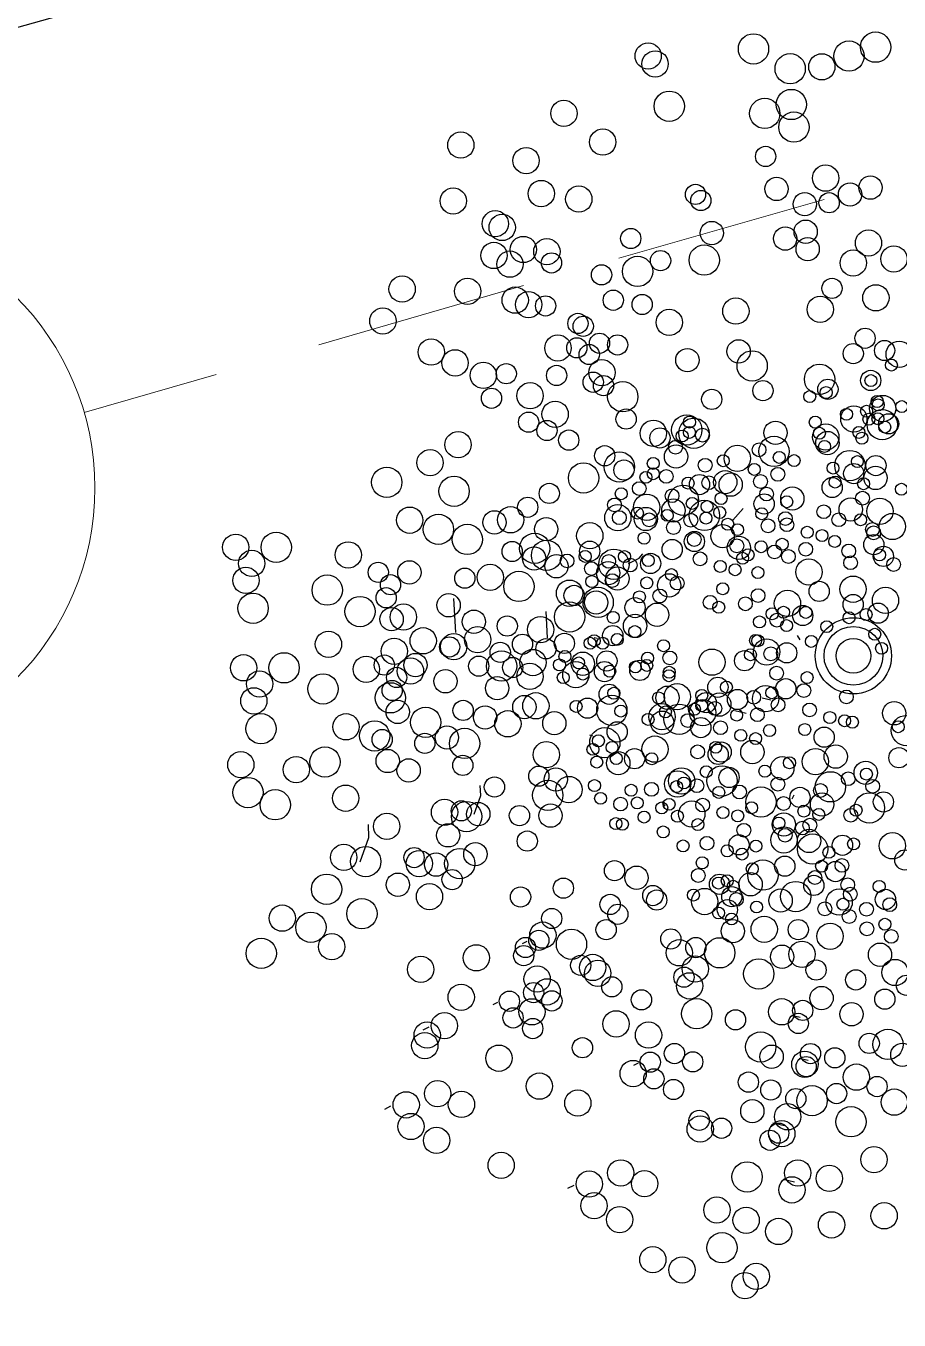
# Model space of a CAD drawing. Header units: millimetres. Extents: x 441156 to 441876, y 4514765 to 4515211.
# Drawn here: x 441547.995 to 441549.019, y 4514834.046 to 4514835.563 of the extents above; entities that cross this region are included whole.
import ezdxf

# ---------------------------------------------------------------- set-up
doc = ezdxf.new("R2010")
doc.units = ezdxf.units.MM
doc.linetypes.add('CONTINUA', pattern=[0])
doc.linetypes.add('HIDDEN', pattern=[0.375, 0.25, -0.125])
doc.layers.add('01_piscinas', color=254, linetype='Continuous')
doc.layers.add('INGIN ELECTRICIDAD ALUMBRADO', color=120, linetype='HIDDEN')

msp = doc.modelspace()

# ---------------------------------------------------------------- linework, layer by layer
at = {"layer": '01_piscinas'}
for p, q in [((441548.83601816, 4514834.99724052, 0.00000118), (441548.8238092, 4514834.98369683, 0.00000118)), ((441548.49660319, 4514834.89208282, 0.00000118), (441548.49867672, 4514834.85207572, 0.00000118)), ((441548.60473144, 4514834.87654932, 0.00000118), (441548.60632646, 4514834.84577463, 0.00000118)), ((441548.66496861, 4514834.84487981, 0.00000118), (441548.66151742, 4514834.84602901, 0.00000118)), ((441548.90293672, 4514834.84343214, 0.00000118), (441548.89963198, 4514834.84873476, 0.00000118)), ((441548.62068528, 4514834.82943182, 0.00000118), (441548.61723409, 4514834.83058102, 0.00000118)), ((441548.86850245, 4514834.77271507, 0.00000118), (441548.85821657, 4514834.77510255, 0.00000118)), ((441548.83950551, 4514834.75709831, 0.00000118), (441548.82613386, 4514834.76020202, 0.00000118)), ((441548.65987171, 4514834.73047868, 0.00000118), (441548.65642052, 4514834.73162788, 0.00000118)), ((441548.76183741, 4514834.6735062, 0.00000118), (441548.75853266, 4514834.67880881, 0.00000118)), ((441548.74449377, 4514834.64850664, 0.00000118), (441548.74118903, 4514834.65380925, 0.00000118)), ((441548.89529408, 4514834.66143544, 0.00000118), (441548.89293803, 4514834.65668982, 0.00000118)), ((441549.01570367, 4514834.53090557, 0.00000118), (441549.01496741, 4514834.52942257, 0.00000118)), ((441548.58239808, 4514834.49007067, 0.00000118), (441548.57690057, 4514834.48731977, 0.00000118)), ((441548.54793957, 4514834.41869112, 0.00000118), (441548.54244205, 4514834.41594022, 0.00000118)), ((441548.90295057, 4514834.40103664, 0.00000118), (441548.89266469, 4514834.40342412, 0.00000118)), ((441548.46756983, 4514834.38966058, 0.00000118), (441548.46042306, 4514834.38608441, 0.00000118)), ((441548.91209949, 4514834.35043608, 0.00000118), (441548.90181361, 4514834.35282355, 0.00000118)), ((441548.71301779, 4514834.34726927, 0.00000118), (441548.70752027, 4514834.34451837, 0.00000118)), ((441548.42277376, 4514834.29686716, 0.00000118), (441548.41562699, 4514834.29329099, 0.00000118)), ((441548.88428807, 4514834.27391635, 0.00000118), (441548.87091642, 4514834.27702006, 0.00000118)), ((441548.63737545, 4514834.20401876, 0.00000118), (441548.63022868, 4514834.20044259, 0.00000118)), ((441548.89618166, 4514834.20813561, 0.00000118), (441548.88281001, 4514834.21123933, 0.00000118))]:
    msp.add_line(p, q, dxfattribs=at)
at = {"layer": '01_piscinas', "elevation": 0.00000131}
msp.add_lwpolyline([(441557.5049643, 4514838.18205059, 0.0043910674), (441556.38838252, 4514837.93181474, 0.0001087055), (441556.3618992, 4514837.92562941, 0.0002530211), (441556.34704519, 4514837.92213834, 0.0023223363), (441555.76010739, 4514837.78191859, 0.0021175107), (441555.22455715, 4514837.64893041, -0.0058002285), (441547.15515738, 4514835.33186317), (441541.98895624, 4514833.82109643), (441541.9460533, 4514833.8085502), (441538.87507639, 4514832.91049578), (441532.94987302, 4514831.15983481)], format="xyb", dxfattribs=at)
at = {"layer": '01_piscinas', "elevation": 0.00000118}
for points in [[(441548.70142814, 4514834.93307134), (441548.71393436, 4514834.93901019), (441548.71393436, 4514834.93901019), (441548.7185494, 4514834.94408802)], [(441548.5205778, 4514834.63902999), (441548.52842589, 4514834.66107205), (441548.52842589, 4514834.66107205), (441548.52787284, 4514834.67265512)], [(441548.38720346, 4514834.58330769), (441548.39740598, 4514834.61196237), (441548.39740598, 4514834.61196237), (441548.39668702, 4514834.62702036)]]:
    msp.add_lwpolyline(points, dxfattribs=at)
at = {"layer": '01_piscinas'}
for centre, radius in [((441548.84810635, 4514835.53599842, 0.00000118), 0.01775907), ((441548.99118296, 4514835.53802162, 0.00000118), 0.01775907), ((441548.72467108, 4514835.52766056, 0.00000118), 0.01541533), ((441548.73279269, 4514835.51832401, 0.00000118), 0.01541533), ((441548.96005367, 4514835.52757542, 0.00000118), 0.01775907), ((441548.89108334, 4514835.51272766, 0.00000118), 0.01775907), ((441548.92819235, 4514835.51497205, 0.00000118), 0.01541533), ((441548.89247102, 4514835.47081886, 0.00000118), 0.01775907), ((441548.62595914, 4514835.4604578, 0.00000118), 0.01541533), ((441548.74939442, 4514835.46879567, 0.00000118), 0.01775907), ((441548.86134174, 4514835.46037267, 0.00000118), 0.01775907), ((441548.89550906, 4514835.44435406, 0.00000118), 0.01775907), ((441548.6713931, 4514835.42675607, 0.00000118), 0.01541533), ((441548.50510864, 4514835.42330627, 0.00000118), 0.01541533), ((441548.58151195, 4514835.40510129, 0.00000118), 0.01541533), ((441548.86234793, 4514835.40996774, 0.00000118), 0.01185795), ((441548.93260265, 4514835.3845573, 0.00000118), 0.01541533), ((441548.59938199, 4514835.36646877, 0.00000118), 0.01541533), ((441548.87511849, 4514835.37186901, 0.00000118), 0.01366082), ((441548.98517741, 4514835.37342532, 0.00000118), 0.01366082), ((441548.496257, 4514835.35777641, 0.00000118), 0.01541533), ((441548.64336608, 4514835.36002654, 0.00000118), 0.01541533), ((441548.78016828, 4514835.36545527, 0.00000118), 0.01185795), ((441548.78641567, 4514835.35827331, 0.00000118), 0.01185795), ((441548.9081777, 4514835.35396843, 0.00000118), 0.01366082), ((441548.9367231, 4514835.35569488, 0.00000118), 0.01185795), ((441548.96123181, 4514835.36538978, 0.00000118), 0.01366082), ((441548.54550146, 4514835.331112, 0.00000118), 0.01541533), ((441548.55355965, 4514835.32674873, 0.00000118), 0.01541533), ((441548.70423602, 4514835.31376084, 0.00000118), 0.01185795), ((441548.79918623, 4514835.32017459, 0.00000118), 0.01366082), ((441548.88529955, 4514835.31369536, 0.00000118), 0.01366082), ((441548.90924515, 4514835.32173089, 0.00000118), 0.01366082), ((441548.98289746, 4514835.30851189, 0.00000118), 0.01541533), ((441548.54389231, 4514835.29392629, 0.00000118), 0.01541533), ((441548.57835786, 4514835.30091134, 0.00000118), 0.01541533), ((441548.60593785, 4514835.29838749, 0.00000118), 0.01541533), ((441548.79035037, 4514835.28850739, 0.00000118), 0.01775907), ((441548.9115821, 4514835.30137335, 0.00000118), 0.01366082), ((441548.56269474, 4514835.28374533, 0.00000118), 0.01541533), ((441548.61127409, 4514835.28518274, 0.00000118), 0.01185795), ((441548.71226367, 4514835.27525749, 0.00000118), 0.01775907), ((441548.73918522, 4514835.28783643, 0.00000118), 0.01185795), ((441548.96501201, 4514835.28510327, 0.00000118), 0.01541533), ((441549.01274794, 4514835.28986676, 0.00000118), 0.01541533), ((441548.67004587, 4514835.27117891, 0.00000118), 0.01185795), ((441548.43631218, 4514835.25455321, 0.00000118), 0.01541533), ((441548.51302979, 4514835.25189724, 0.00000118), 0.01541533), ((441548.94011564, 4514835.25537584, 0.00000118), 0.01185795), ((441548.56879736, 4514835.2415566, 0.00000118), 0.01541533), ((441548.58450865, 4514835.2363587, 0.00000118), 0.01541533), ((441548.60446514, 4514835.23477516, 0.00000118), 0.01185795), ((441548.68379205, 4514835.24146158, 0.00000118), 0.01185795), ((441548.71762597, 4514835.23650603, 0.00000118), 0.01185795), ((441548.92632595, 4514835.2307639, 0.00000118), 0.01541533), ((441548.99153178, 4514835.24426915, 0.00000118), 0.01541533), ((441548.41373693, 4514835.21713744, 0.00000118), 0.01541533), ((441548.74935726, 4514835.21546074, 0.00000118), 0.01541533), ((441548.82744396, 4514835.22871063, 0.00000118), 0.01541533), ((441548.64234549, 4514835.21426407, 0.00000118), 0.01185795), ((441548.6485441, 4514835.21090771, 0.00000118), 0.01185795), ((441548.61890013, 4514835.185471, 0.00000118), 0.01541533), ((441548.66761965, 4514835.19103279, 0.00000118), 0.01185795), ((441548.68883502, 4514835.18909137, 0.00000118), 0.01185795), ((441548.97880395, 4514835.19687937, 0.00000118), 0.01185795), ((441548.47040541, 4514835.18066185, 0.00000118), 0.01541533), ((441548.64110768, 4514835.18565968, 0.00000118), 0.01185795), ((441548.65557109, 4514835.17782817, 0.00000118), 0.01185795), ((441548.77062411, 4514835.17129907, 0.00000118), 0.01366082), ((441548.83069081, 4514835.18149129, 0.00000118), 0.01366082), ((441548.96504591, 4514835.17887274, 0.00000118), 0.01185795), ((441549.00176586, 4514835.18253696, 0.00000118), 0.01185795), ((441549.0188512, 4514835.17818225, 0.00000118), 0.01541533), ((441548.49830526, 4514835.16803689, 0.00000118), 0.01541533), ((441548.67045666, 4514835.15660303, 0.00000118), 0.01541533), ((441548.84654986, 4514835.1645556, 0.00000118), 0.01775907), ((441549.00973048, 4514835.16547787, 0.00000118), 0.00701654), ((441548.53147595, 4514835.15338525, 0.00000118), 0.01541533), ((441548.55835374, 4514835.15537269, 0.00000118), 0.01185795), ((441548.61736728, 4514835.15332964, 0.00000118), 0.01185795), ((441548.66026541, 4514835.1453753, 0.00000118), 0.01185795), ((441548.92551759, 4514835.14887078, 0.00000118), 0.01775907), ((441548.98544573, 4514835.14746188, 0.00000118), 0.01185795), ((441548.98579071, 4514835.14723592, 0.00000118), 0.00701654), ((441548.58627901, 4514835.1295023, 0.00000118), 0.01541533), ((441548.67235102, 4514835.14137692, 0.00000118), 0.01185795), ((441548.69494303, 4514835.1283385, 0.00000118), 0.01775907), ((441548.85922434, 4514835.13549379, 0.00000118), 0.01185795), ((441548.93528741, 4514835.13707323, 0.00000118), 0.01185795), ((441548.93327491, 4514835.13330673, 0.00000118), 0.00701654), ((441548.54098816, 4514835.12659133, 0.00000118), 0.01185795), ((441548.79915764, 4514835.12530156, 0.00000118), 0.01185795), ((441548.91396673, 4514835.1285303, 0.00000118), 0.00701654), ((441548.99957076, 4514835.11456447, 0.00000118), 0.01541533), ((441548.99305812, 4514835.12280457, 0.00000118), 0.00701654), ((441548.99424734, 4514835.11880671, 0.00000118), 0.00701654), ((441549.02177924, 4514835.11684268, 0.00000118), 0.00701654), ((441548.5845793, 4514835.09853319, 0.00000118), 0.01185795), ((441548.61563921, 4514835.10781334, 0.00000118), 0.01541533), ((441548.698806, 4514835.10223253, 0.00000118), 0.01185795), ((441548.95711173, 4514835.10776026, 0.00000118), 0.00701654), ((441548.96571281, 4514835.10228646, 0.00000118), 0.01541533), ((441548.98057195, 4514835.11135422, 0.00000118), 0.00701654), ((441548.98334678, 4514835.10202589, 0.00000118), 0.00701654), ((441548.99899865, 4514835.09567763, 0.00000118), 0.01775907), ((441548.99391288, 4514835.10250959, 0.00000118), 0.00701654), ((441549.00646067, 4514835.0966258, 0.00000118), 0.01185795), ((441548.60604072, 4514835.08882168, 0.00000118), 0.01185795), ((441548.7307633, 4514835.0856061, 0.00000118), 0.01541533), ((441548.76995021, 4514835.08937899, 0.00000118), 0.01775907), ((441548.77821148, 4514835.08556143, 0.00000118), 0.01775907), ((441548.773047, 4514835.08657937, 0.00000118), 0.00701654), ((441548.77310081, 4514835.09869371, 0.00000118), 0.00701654), ((441548.87392118, 4514835.08614376, 0.00000118), 0.01366082), ((441548.92046584, 4514835.09855178, 0.00000118), 0.00701654), ((441548.93286753, 4514835.08118686, 0.00000118), 0.01541533), ((441548.97173243, 4514835.08648326, 0.00000118), 0.00701654), ((441549.00197722, 4514835.09282064, 0.00000118), 0.00701654), ((441548.50183027, 4514835.07219243, 0.00000118), 0.01541533), ((441548.63155664, 4514835.07755119, 0.00000118), 0.01185795), ((441548.73846487, 4514835.0800264, 0.00000118), 0.01185795), ((441548.76448811, 4514835.08235167, 0.00000118), 0.00701654), ((441548.78835768, 4514835.08340808, 0.00000118), 0.00808333), ((441548.87215653, 4514835.06434628, 0.00000118), 0.01775907), ((441548.92538208, 4514835.08550883, 0.00000118), 0.00701654), ((441548.93466559, 4514835.07407852, 0.00000118), 0.01366082), ((441548.97511618, 4514835.07975362, 0.00000118), 0.00701654), ((441548.468985, 4514835.05109282, 0.00000118), 0.01541533), ((441548.67371284, 4514835.05917969, 0.00000118), 0.01185795), ((441548.69094113, 4514835.04608915, 0.00000118), 0.01775907), ((441548.75730054, 4514835.05828446, 0.00000118), 0.01366082), ((441548.7566696, 4514835.06914695, 0.00000118), 0.00808333), ((441548.82916055, 4514835.05611324, 0.00000118), 0.01541533), ((441548.854585, 4514835.06620656, 0.00000118), 0.00808333), ((441548.87830675, 4514835.05730701, 0.00000118), 0.00701654), ((441548.93134245, 4514835.07011716, 0.00000118), 0.00701654), ((441548.96106069, 4514835.04771992, 0.00000118), 0.01775907), ((441548.64889916, 4514835.03320291, 0.00000118), 0.01775907), ((441548.69629761, 4514835.04249587, 0.00000118), 0.01185795), ((441548.73062025, 4514835.0502719, 0.00000118), 0.00701654), ((441548.7914616, 4514835.04803439, 0.00000118), 0.00808333), ((441548.81267417, 4514835.05337731, 0.00000118), 0.00701654), ((441548.84897259, 4514835.04326257, 0.00000118), 0.00701654), ((441548.89566897, 4514835.05352665, 0.00000118), 0.00701654), ((441548.94129413, 4514835.04479198, 0.00000118), 0.00701654), ((441548.96558499, 4514835.03824443, 0.00000118), 0.01185795), ((441548.96980685, 4514835.05230642, 0.00000118), 0.00701654), ((441548.99162957, 4514835.04768905, 0.00000118), 0.01185795), ((441548.41830737, 4514835.02806633, 0.00000118), 0.01775907), ((441548.49717815, 4514835.01762588, 0.00000118), 0.01775907), ((441548.72200756, 4514835.03392987, 0.00000118), 0.00701654), ((441548.73056645, 4514835.03815757, 0.00000118), 0.00701654), ((441548.74587713, 4514835.03498628, 0.00000118), 0.00808333), ((441548.77150534, 4514835.0271268, 0.00000118), 0.00701654), ((441548.7848546, 4514835.02541338, 0.00000118), 0.01185795), ((441548.7957563, 4514835.02758193, 0.00000118), 0.00808333), ((441548.81499838, 4514835.0283156, 0.00000118), 0.01366082), ((441548.8213532, 4514835.02537902, 0.00000118), 0.01366082), ((441548.85632176, 4514835.02900928, 0.00000118), 0.00808333), ((441548.87660937, 4514835.03746164, 0.00000118), 0.00808333), ((441548.94031939, 4514835.02201396, 0.00000118), 0.01185795), ((441548.94376312, 4514835.02836175, 0.00000118), 0.00701654), ((441548.97710919, 4514835.02642171, 0.00000118), 0.00701654), ((441548.99118949, 4514835.03316071, 0.00000118), 0.01366082), ((441548.60875227, 4514835.01509517, 0.00000118), 0.01185795), ((441548.6930344, 4514835.01476813, 0.00000118), 0.00701654), ((441548.71418905, 4514835.02072514, 0.00000118), 0.00808333), ((441548.752616, 4514835.01233175, 0.00000118), 0.00808333), ((441548.76594831, 4514835.00712964, 0.00000118), 0.01775907), ((441548.86342475, 4514835.01427483, 0.00000118), 0.00808333), ((441548.89361862, 4514835.00905967, 0.00000118), 0.01366082), ((441548.97589318, 4514835.00944378, 0.00000118), 0.00808333), ((441549.02144685, 4514835.01997089, 0.00000118), 0.00701654), ((441548.58348668, 4514834.9988647, 0.00000118), 0.01185795), ((441548.68521589, 4514835.0015634, 0.00000118), 0.00808333), ((441548.72295233, 4514834.9988966, 0.00000118), 0.01541533), ((441548.75422216, 4514834.99501573, 0.00000118), 0.01366082), ((441548.77633775, 4514835.0034322, 0.00000118), 0.00701654), ((441548.79065048, 4514834.98926869, 0.00000118), 0.01775907), ((441548.79369997, 4514834.99965185, 0.00000118), 0.00701654), ((441548.81003581, 4514835.00909397, 0.00000118), 0.00701654), ((441548.86054479, 4514835.00272657, 0.00000118), 0.01185795), ((441548.8871465, 4514835.00537528, 0.00000118), 0.00701654), ((441548.96200643, 4514834.99627016, 0.00000118), 0.01366082), ((441548.99628761, 4514834.9941644, 0.00000118), 0.01541533), ((441548.44523221, 4514834.98370358, 0.00000118), 0.01541533), ((441548.47879192, 4514834.97297793, 0.00000118), 0.01775907), ((441548.54450388, 4514834.98115202, 0.00000118), 0.01366082), ((441548.56339432, 4514834.98414884, 0.00000118), 0.01541533), ((441548.68909438, 4514834.98661859, 0.00000118), 0.01541533), ((441548.69087879, 4514834.98667268, 0.00000118), 0.00808333), ((441548.71209136, 4514834.9920156, 0.00000118), 0.00701654), ((441548.72188219, 4514834.98510323, 0.00000118), 0.01366082), ((441548.72579103, 4514834.98404484, 0.00000118), 0.00808333), ((441548.74700359, 4514834.98938776, 0.00000118), 0.00701654), ((441548.77464038, 4514834.98358683, 0.00000118), 0.00808333), ((441548.79232902, 4514834.98609588, 0.00000118), 0.00701654), ((441548.80854887, 4514834.99270632, 0.00000118), 0.00701654), ((441548.85781234, 4514834.99133084, 0.00000118), 0.00701654), ((441548.88544913, 4514834.98552991, 0.00000118), 0.00808333), ((441548.93045443, 4514834.99364355, 0.00000118), 0.00808333), ((441548.94813313, 4514834.98425976, 0.00000118), 0.00808333), ((441548.97366851, 4514834.98416152, 0.00000118), 0.00701654), ((441549.01093313, 4514834.97630636, 0.00000118), 0.01541533), ((441548.51271669, 4514834.96112236, 0.00000118), 0.01775907), ((441548.60517372, 4514834.9731209, 0.00000118), 0.01366082), ((441548.65624911, 4514834.96551899, 0.00000118), 0.01541533), ((441548.75435276, 4514834.97513447, 0.00000118), 0.00808333), ((441548.81191999, 4514834.96504687, 0.00000118), 0.01366082), ((441548.8178684, 4514834.97898372, 0.00000118), 0.00701654), ((441548.82953256, 4514834.97258626, 0.00000118), 0.00701654), ((441548.86516151, 4514834.97707755, 0.00000118), 0.00808333), ((441548.88731412, 4514834.97839337, 0.00000118), 0.00808333), ((441548.91103587, 4514834.96949382, 0.00000118), 0.00701654), ((441548.92839809, 4514834.96571347, 0.00000118), 0.00701654), ((441548.98749516, 4514834.97276348, 0.00000118), 0.00808333), ((441548.98892538, 4514834.96887589, 0.00000118), 0.00808333), ((441548.24125134, 4514834.95194876, 0.00000118), 0.01541533), ((441548.28869953, 4514834.95190409, 0.00000118), 0.01775907), ((441548.37312872, 4514834.94302688, 0.00000118), 0.01541533), ((441548.5652153, 4514834.94702682, 0.00000118), 0.01185795), ((441548.59158748, 4514834.9506819, 0.00000118), 0.01775907), ((441548.60557148, 4514834.9424925, 0.00000118), 0.01775907), ((441548.65610923, 4514834.94736934, 0.00000118), 0.01185795), ((441548.71993378, 4514834.96258507, 0.00000118), 0.00701654), ((441548.75280159, 4514834.94926914, 0.00000118), 0.01185795), ((441548.77884616, 4514834.95871376, 0.00000118), 0.01185795), ((441548.77871559, 4514834.96101364, 0.00000118), 0.00808333), ((441548.83092166, 4514834.95130768, 0.00000118), 0.01366082), ((441548.82859476, 4514834.9536093, 0.00000118), 0.00808333), ((441548.85706302, 4514834.95264156, 0.00000118), 0.00701654), ((441548.88170171, 4514834.95544939, 0.00000118), 0.00701654), ((441548.9093385, 4514834.94964846, 0.00000118), 0.00808333), ((441548.94324699, 4514834.95876794, 0.00000118), 0.00701654), ((441548.98910407, 4514834.95507361, 0.00000118), 0.01185795), ((441548.25998753, 4514834.93304539, 0.00000118), 0.01541533), ((441548.59103046, 4514834.93877632, 0.00000118), 0.01366082), ((441548.61712644, 4514834.92965665, 0.00000118), 0.01366082), ((441548.62959142, 4514834.93590975, 0.00000118), 0.00808333), ((441548.65080398, 4514834.94125267, 0.00000118), 0.00701654), ((441548.68444226, 4514834.93205205, 0.00000118), 0.01775907), ((441548.67844076, 4514834.93545174, 0.00000118), 0.00808333), ((441548.69689887, 4514834.94101692, 0.00000118), 0.00701654), ((441548.72753599, 4514834.93303868, 0.00000118), 0.01185795), ((441548.72482364, 4514834.93646131, 0.00000118), 0.00701654), ((441548.78545446, 4514834.93835911, 0.00000118), 0.00808333), ((441548.83536961, 4514834.93902622, 0.00000118), 0.00701654), ((441548.84175777, 4514834.94310226, 0.00000118), 0.00701654), ((441548.87274688, 4514834.94646612, 0.00000118), 0.00808333), ((441548.88905088, 4514834.9411961, 0.00000118), 0.00808333), ((441548.95973511, 4514834.94757945, 0.00000118), 0.00808333), ((441548.96193696, 4514834.93388047, 0.00000118), 0.00808333), ((441549.00036985, 4514834.94133666, 0.00000118), 0.01185795), ((441548.99584546, 4514834.94299995, 0.00000118), 0.00701654), ((441548.25325897, 4514834.91318124, 0.00000118), 0.01541533), ((441548.40830694, 4514834.92260004, 0.00000118), 0.01185795), ((441548.44480554, 4514834.92256568, 0.00000118), 0.01366082), ((441548.50975108, 4514834.91573705, 0.00000118), 0.01185795), ((441548.53964153, 4514834.9167596, 0.00000118), 0.01541533), ((441548.65815314, 4514834.92699938, 0.00000118), 0.00808333), ((441548.67779627, 4514834.92162554, 0.00000118), 0.01366082), ((441548.6885532, 4514834.91532599, 0.00000118), 0.01366082), ((441548.70361108, 4514834.93111839, 0.00000118), 0.00808333), ((441548.75191727, 4514834.91997073, 0.00000118), 0.00701654), ((441548.80917621, 4514834.92945957, 0.00000118), 0.00701654), ((441548.82653842, 4514834.92567921, 0.00000118), 0.00701654), ((441548.85332833, 4514834.92231639, 0.00000118), 0.00701654), ((441548.91308577, 4514834.92298794, 0.00000118), 0.01541533), ((441549.01233357, 4514834.93181146, 0.00000118), 0.00808333), ((441548.34847502, 4514834.90177258, 0.00000118), 0.01775907), ((441548.42271939, 4514834.90805899, 0.00000118), 0.01185795), ((441548.57320125, 4514834.90603395, 0.00000118), 0.01775907), ((441548.63249632, 4514834.89812974, 0.00000118), 0.01541533), ((441548.6586464, 4514834.91182214, 0.00000118), 0.00701654), ((441548.68251597, 4514834.91287855, 0.00000118), 0.00808333), ((441548.72304696, 4514834.91017412, 0.00000118), 0.00701654), ((441548.74922303, 4514834.90729488, 0.00000118), 0.01366082), ((441548.75862948, 4514834.91007221, 0.00000118), 0.00808333), ((441548.92510266, 4514834.90032249, 0.00000118), 0.01185795), ((441548.964786, 4514834.9028418, 0.00000118), 0.01541533), ((441548.26162652, 4514834.88052136, 0.00000118), 0.01775907), ((441548.41754357, 4514834.89277888, 0.00000118), 0.01185795), ((441548.49078669, 4514834.88400298, 0.00000118), 0.01366082), ((441548.63783786, 4514834.89553146, 0.00000118), 0.01185795), ((441548.66605603, 4514834.88740409, 0.00000118), 0.01775907), ((441548.66365302, 4514834.88728096, 0.00000118), 0.01366082), ((441548.71443426, 4514834.89383208, 0.00000118), 0.00701654), ((441548.73830383, 4514834.89488849, 0.00000118), 0.00808333), ((441548.8120454, 4514834.90329129, 0.00000118), 0.00701654), ((441548.85349595, 4514834.89533449, 0.00000118), 0.00808333), ((441548.88792573, 4514834.88614444, 0.00000118), 0.01541533), ((441548.96487206, 4514834.88482546, 0.00000118), 0.01185795), ((441549.00282248, 4514834.88969212, 0.00000118), 0.01541533), ((441548.38692007, 4514834.87667127, 0.00000118), 0.01775907), ((441548.42398015, 4514834.86765589, 0.00000118), 0.01366082), ((441548.43782478, 4514834.87013337, 0.00000118), 0.01541533), ((441548.63254049, 4514834.87026267, 0.00000118), 0.01775907), ((441548.70926462, 4514834.8812008, 0.00000118), 0.01185795), ((441548.73507978, 4514834.8729503, 0.00000118), 0.01366082), ((441548.79727513, 4514834.8874197, 0.00000118), 0.00808333), ((441548.80743832, 4514834.88161337, 0.00000118), 0.00701654), ((441548.83862083, 4514834.88574051, 0.00000118), 0.00808333), ((441548.87000298, 4514834.8740088, 0.00000118), 0.00701654), ((441548.88329352, 4514834.87578644, 0.00000118), 0.00701654), ((441548.90574877, 4514834.87198133, 0.00000118), 0.01185795), ((441548.90942882, 4514834.87570906, 0.00000118), 0.00701654), ((441548.99413089, 4514834.87471031, 0.00000118), 0.01185795), ((441548.52035981, 4514834.86469428, 0.00000118), 0.01366082), ((441548.55951727, 4514834.85966512, 0.00000118), 0.01185795), ((441548.59858177, 4514834.85549121, 0.00000118), 0.01541533), ((441548.68369827, 4514834.86972825, 0.00000118), 0.00701654), ((441548.70929859, 4514834.85976459, 0.00000118), 0.01366082), ((441548.85512786, 4514834.86441482, 0.00000118), 0.00701654), ((441548.87552033, 4514834.86658958, 0.00000118), 0.00808333), ((441548.88689998, 4514834.86017807, 0.00000118), 0.00701654), ((441548.96515893, 4514834.82477098, 0.00000118), 0.0446896), ((441548.933911, 4514834.85893148, 0.00000118), 0.00701654), ((441548.96005445, 4514834.86938168, 0.00000118), 0.00701654), ((441548.98001036, 4514834.87314201, 0.00000118), 0.00701654), ((441548.34995292, 4514834.83829002, 0.00000118), 0.01541533), ((441548.46097324, 4514834.84236496, 0.00000118), 0.01541533), ((441548.4967695, 4514834.83552472, 0.00000118), 0.01541533), ((441548.52482846, 4514834.84370662, 0.00000118), 0.01541533), ((441548.62644318, 4514834.83933685, 0.00000118), 0.01185795), ((441548.6831765, 4514834.84840193, 0.00000118), 0.01185795), ((441548.68843205, 4514834.84391754, 0.00000118), 0.00701654), ((441548.70903151, 4514834.85308837, 0.00000118), 0.00701654), ((441548.96515893, 4514834.82477098, 0.00000118), 0.03437661), ((441548.99016608, 4514834.85001818, 0.00000118), 0.00701654), ((441548.42711529, 4514834.83008696, 0.00000118), 0.01541533), ((441548.49192354, 4514834.83517024, 0.00000118), 0.01185795), ((441548.55127921, 4514834.82886019, 0.00000118), 0.01185795), ((441548.57732378, 4514834.83830481, 0.00000118), 0.01185795), ((441548.60485937, 4514834.83304309, 0.00000118), 0.01185795), ((441548.65648703, 4514834.83943829, 0.00000118), 0.00701654), ((441548.66136541, 4514834.84249965, 0.00000118), 0.00701654), ((441548.67139421, 4514834.83953851, 0.00000118), 0.00701654), ((441548.74268793, 4514834.8365514, 0.00000118), 0.00701654), ((441548.85052077, 4514834.8427369, 0.00000118), 0.00701654), ((441548.85316965, 4514834.84240564, 0.00000118), 0.00701654), ((441548.86354604, 4514834.8292957, 0.00000118), 0.01541533), ((441548.88699517, 4514834.82825154, 0.00000118), 0.01185795), ((441548.91588261, 4514834.84172268, 0.00000118), 0.00701654), ((441548.96515893, 4514834.82477098, 0.00000118), 0.02034119), ((441548.99817592, 4514834.83354386, 0.00000118), 0.00701654), ((441548.25048116, 4514834.81073071, 0.00000118), 0.01541533), ((441548.29792934, 4514834.81068605, 0.00000118), 0.01775907), ((441548.39427002, 4514834.80898735, 0.00000118), 0.01541533), ((441548.4154068, 4514834.81397077, 0.00000118), 0.01185795), ((441548.44604489, 4514834.8068978, 0.00000118), 0.01541533), ((441548.4519054, 4514834.81393642, 0.00000118), 0.01366082), ((441548.52601361, 4514834.81262972, 0.00000118), 0.01185795), ((441548.55285255, 4514834.81276876, 0.00000118), 0.01775907), ((441548.56584044, 4514834.81102238, 0.00000118), 0.01185795), ((441548.58962429, 4514834.81689486, 0.00000118), 0.01541533), ((441548.62075236, 4514834.8141266, 0.00000118), 0.00701654), ((441548.62711088, 4514834.82409052, 0.00000118), 0.00701654), ((441548.64800018, 4514834.81553851, 0.00000118), 0.01366082), ((441548.64320726, 4514834.81645449, 0.00000118), 0.00701654), ((441548.67628613, 4514834.81871243, 0.00000118), 0.01185795), ((441548.72291697, 4514834.81353931, 0.00000118), 0.00701654), ((441548.72396943, 4514834.82217164, 0.00000118), 0.00701654), ((441548.75003709, 4514834.82229811, 0.00000118), 0.00808333), ((441548.79944844, 4514834.81732651, 0.00000118), 0.01541533), ((441548.83768933, 4514834.81904446, 0.00000118), 0.01185795), ((441548.84455695, 4514834.82606361, 0.00000118), 0.00701654), ((441548.86842652, 4514834.82712002, 0.00000118), 0.00808333), ((441548.26921735, 4514834.79182734, 0.00000118), 0.01541533), ((441548.42981925, 4514834.79942972, 0.00000118), 0.01185795), ((441548.48703082, 4514834.79491704, 0.00000118), 0.01366082), ((441548.58603238, 4514834.80063859, 0.00000118), 0.01541533), ((441548.62517887, 4514834.79924569, 0.00000118), 0.00701654), ((441548.63989044, 4514834.80257875, 0.00000118), 0.01541533), ((441548.6481235, 4514834.80341154, 0.00000118), 0.00701654), ((441548.67352312, 4514834.8062076, 0.00000118), 0.01185795), ((441548.6796861, 4514834.80672364, 0.00000118), 0.00701654), ((441548.70962643, 4514834.81176168, 0.00000118), 0.00701654), ((441548.7149524, 4514834.80770003, 0.00000118), 0.01185795), ((441548.74896539, 4514834.80146377, 0.00000118), 0.00701654), ((441548.74930267, 4514834.80553176, 0.00000118), 0.00701654), ((441548.8751654, 4514834.80446549, 0.00000118), 0.00808333), ((441548.91093112, 4514834.79921625, 0.00000118), 0.00701654), ((441548.34359239, 4514834.78596086, 0.00000118), 0.01775907), ((441548.42246317, 4514834.77552041, 0.00000118), 0.01775907), ((441548.42464343, 4514834.78414961, 0.00000118), 0.01185795), ((441548.54770065, 4514834.78688592, 0.00000118), 0.01366082), ((441548.67891958, 4514834.77970442, 0.00000118), 0.01185795), ((441548.75872669, 4514834.77684517, 0.00000118), 0.01541533), ((441548.8063649, 4514834.78790497, 0.00000118), 0.01185795), ((441548.81636939, 4514834.78821271, 0.00000118), 0.00701654), ((441548.8622728, 4514834.77455425, 0.00000118), 0.01541533), ((441548.88601575, 4514834.78614272, 0.00000118), 0.01185795), ((441548.90710688, 4514834.78399936, 0.00000118), 0.00808333), ((441548.26248879, 4514834.7719632, 0.00000118), 0.01541533), ((441548.57954577, 4514834.76478064, 0.00000118), 0.01366082), ((441548.59304777, 4514834.76618445, 0.00000118), 0.01541533), ((441548.65365398, 4514834.76347395, 0.00000118), 0.01185795), ((441548.68206759, 4514834.76092241, 0.00000118), 0.01775907), ((441548.68441989, 4514834.78091293, 0.00000118), 0.00701654), ((441548.73682531, 4514834.77546883, 0.00000118), 0.00701654), ((441548.74739636, 4514834.77565669, 0.00000118), 0.01366082), ((441548.78749907, 4514834.77841609, 0.00000118), 0.00701654), ((441548.79260686, 4514834.76989834, 0.00000118), 0.01185795), ((441548.8080662, 4514834.76762557, 0.00000118), 0.01366082), ((441548.82932681, 4514834.77356256, 0.00000118), 0.01185795), ((441548.84834042, 4514834.77617859, 0.00000118), 0.00808333), ((441548.86955298, 4514834.7815215, 0.00000118), 0.00701654), ((441548.87690215, 4514834.76726821, 0.00000118), 0.00808333), ((441548.95698605, 4514834.77659501, 0.00000118), 0.00808333), ((441548.43108001, 4514834.75902662, 0.00000118), 0.01366082), ((441548.46386183, 4514834.74678354, 0.00000118), 0.01775907), ((441548.50774224, 4514834.76079184, 0.00000118), 0.01185795), ((441548.5335574, 4514834.75254134, 0.00000118), 0.01366082), ((441548.5602025, 4514834.74508484, 0.00000118), 0.01541533), ((441548.64013657, 4514834.76546494, 0.00000118), 0.00701654), ((441548.69254199, 4514834.76002083, 0.00000118), 0.00701654), ((441548.74084124, 4514834.75343655, 0.00000118), 0.01541533), ((441548.74108535, 4514834.74641586, 0.00000118), 0.01366082), ((441548.74483515, 4514834.75899451, 0.00000118), 0.00701654), ((441548.76093838, 4514834.75048195, 0.00000118), 0.01775907), ((441548.77888638, 4514834.76207406, 0.00000118), 0.00701654), ((441548.78857717, 4514834.75820004, 0.00000118), 0.01541533), ((441548.78744527, 4514834.76630176, 0.00000118), 0.00701654), ((441548.80275595, 4514834.76313047, 0.00000118), 0.00808333), ((441548.82838416, 4514834.75527099, 0.00000118), 0.00701654), ((441548.85263512, 4514834.75572612, 0.00000118), 0.00808333), ((441548.91384575, 4514834.76134483, 0.00000118), 0.00808333), ((441549.01296303, 4514834.75743352, 0.00000118), 0.01366082), ((441548.27085634, 4514834.73930331, 0.00000118), 0.01775907), ((441548.37051723, 4514834.7415981, 0.00000118), 0.01541533), ((441548.40407694, 4514834.73087246, 0.00000118), 0.01775907), ((441548.61467119, 4514834.74576127, 0.00000118), 0.01366082), ((441548.68835407, 4514834.73563131, 0.00000118), 0.01185795), ((441548.72454376, 4514834.75028177, 0.00000118), 0.00701654), ((441548.77106786, 4514834.74886934, 0.00000118), 0.00808333), ((441548.78629584, 4514834.74065751, 0.00000118), 0.01185795), ((441548.80949482, 4514834.74047594, 0.00000118), 0.00808333), ((441548.90823334, 4514834.73840084, 0.00000118), 0.00701654), ((441548.9375675, 4514834.75244528, 0.00000118), 0.00701654), ((441548.95492971, 4514834.74866493, 0.00000118), 0.00701654), ((441548.96403407, 4514834.74700996, 0.00000118), 0.00701654), ((441549.02730426, 4514834.73723228, 0.00000118), 0.01775907), ((441549.01779873, 4514834.74166653, 0.00000118), 0.00701654), ((441548.41291869, 4514834.7266279, 0.00000118), 0.01185795), ((441548.46288146, 4514834.72221166, 0.00000118), 0.01185795), ((441548.48877785, 4514834.72905777, 0.00000118), 0.01366082), ((441548.50952487, 4514834.72205835, 0.00000118), 0.01775907), ((441548.67386327, 4514834.72290933, 0.00000118), 0.01775907), ((441548.66629731, 4514834.72513738, 0.00000118), 0.00701654), ((441548.73263691, 4514834.71542347, 0.00000118), 0.01541533), ((441548.83321657, 4514834.73157639, 0.00000118), 0.00701654), ((441548.85057878, 4514834.72779604, 0.00000118), 0.00701654), ((441548.86691462, 4514834.73723816, 0.00000118), 0.00701654), ((441548.9308943, 4514834.72943001, 0.00000118), 0.01185795), ((441548.34586352, 4514834.7003438, 0.00000118), 0.01775907), ((441548.41935527, 4514834.70150492, 0.00000118), 0.01366082), ((441548.60531262, 4514834.70888941, 0.00000118), 0.01541533), ((441548.65993878, 4514834.71517346, 0.00000118), 0.00701654), ((441548.68239368, 4514834.71750135, 0.00000118), 0.00701654), ((441548.7087539, 4514834.70422044, 0.00000118), 0.01185795), ((441548.78266985, 4514834.71218903, 0.00000118), 0.00808333), ((441548.80669566, 4514834.70924665, 0.00000118), 0.01185795), ((441548.80388241, 4514834.71753195, 0.00000118), 0.00701654), ((441548.81025696, 4514834.71201623, 0.00000118), 0.01185795), ((441548.84675556, 4514834.71198187, 0.00000118), 0.01366082), ((441548.92061491, 4514834.70082771, 0.00000118), 0.01541533), ((441548.94450863, 4514834.70667566, 0.00000118), 0.01366082), ((441549.01861684, 4514834.70536896, 0.00000118), 0.01185795), ((441548.24724662, 4514834.69718498, 0.00000118), 0.01541533), ((441548.31219821, 4514834.69144386, 0.00000118), 0.01541533), ((441548.44391707, 4514834.69047758, 0.00000118), 0.01366082), ((441548.50742303, 4514834.69641365, 0.00000118), 0.01185795), ((441548.6643653, 4514834.70029255, 0.00000118), 0.00701654), ((441548.68967016, 4514834.69901396, 0.00000118), 0.01366082), ((441548.68730992, 4514834.7044584, 0.00000118), 0.00701654), ((441548.72890367, 4514834.70408286, 0.00000118), 0.00701654), ((441548.88188098, 4514834.6929625, 0.00000118), 0.01366082), ((441548.89030773, 4514834.69940813, 0.00000118), 0.00701654), ((441548.97963405, 4514834.68765628, 0.00000118), 0.01366082), ((441548.59656822, 4514834.68370967, 0.00000118), 0.01185795), ((441548.61641822, 4514834.67990199, 0.00000118), 0.01366082), ((441548.75915668, 4514834.67458935, 0.00000118), 0.01541533), ((441548.76378637, 4514834.67818981, 0.00000118), 0.01541533), ((441548.79281169, 4514834.68900554, 0.00000118), 0.00701654), ((441548.81123455, 4514834.67814514, 0.00000118), 0.01775907), ((441548.8194936, 4514834.68219507, 0.00000118), 0.01185795), ((441548.86143741, 4514834.68961152, 0.00000118), 0.00701654), ((441548.93831354, 4514834.67124706, 0.00000118), 0.01775907), ((441548.95920484, 4514834.6807829, 0.00000118), 0.00808333), ((441548.9804174, 4514834.68612581, 0.00000118), 0.00701654), ((441548.25561417, 4514834.6645251, 0.00000118), 0.01775907), ((441548.37010226, 4514834.65790645, 0.00000118), 0.01541533), ((441548.54448463, 4514834.67103892, 0.00000118), 0.01185795), ((441548.60702352, 4514834.66128685, 0.00000118), 0.01775907), ((441548.63183239, 4514834.66805529, 0.00000118), 0.01541533), ((441548.66175627, 4514834.67267102, 0.00000118), 0.00701654), ((441548.70466922, 4514834.66724894, 0.00000118), 0.00701654), ((441548.72853879, 4514834.66830534, 0.00000118), 0.00808333), ((441548.75791647, 4514834.67151442, 0.00000118), 0.00701654), ((441548.76647536, 4514834.67574212, 0.00000118), 0.00701654), ((441548.78178604, 4514834.67257083, 0.00000118), 0.00808333), ((441548.80741426, 4514834.66471135, 0.00000118), 0.00701654), ((441548.83166522, 4514834.66516648, 0.00000118), 0.00808333), ((441548.8568976, 4514834.65341996, 0.00000118), 0.01775907), ((441548.87669429, 4514834.67432589, 0.00000118), 0.00808333), ((441548.9025924, 4514834.6588373, 0.00000118), 0.01185795), ((441548.92657346, 4514834.66692155, 0.00000118), 0.00808333), ((441548.98776657, 4514834.67187252, 0.00000118), 0.00808333), ((441548.28754451, 4514834.65018956, 0.00000118), 0.01775907), ((441548.485991, 4514834.64139128, 0.00000118), 0.01541533), ((441548.50567024, 4514834.64311252, 0.00000118), 0.01185795), ((441548.51179601, 4514834.6364413, 0.00000118), 0.01775907), ((441548.66890627, 4514834.6577641, 0.00000118), 0.00701654), ((441548.69236471, 4514834.6510729, 0.00000118), 0.00808333), ((441548.71181922, 4514834.65234202, 0.00000118), 0.00701654), ((441548.74057284, 4514834.64651485, 0.00000118), 0.00701654), ((441548.74913173, 4514834.65074255, 0.00000118), 0.00701654), ((441548.775794, 4514834.6394223, 0.00000118), 0.01541533), ((441548.78852492, 4514834.6499163, 0.00000118), 0.00808333), ((441548.84594472, 4514834.64667851, 0.00000118), 0.00701654), ((441548.88343316, 4514834.65167137, 0.00000118), 0.00808333), ((441548.92840756, 4514834.6505868, 0.00000118), 0.01366082), ((441548.98397658, 4514834.64652188, 0.00000118), 0.01775907), ((441549.00034546, 4514834.65353108, 0.00000118), 0.01185795), ((441548.41828234, 4514834.6249193, 0.00000118), 0.01541533), ((441548.52552024, 4514834.63930484, 0.00000118), 0.01366082), ((441548.57377495, 4514834.63750229, 0.00000118), 0.01185795), ((441548.61027355, 4514834.63746793, 0.00000118), 0.01366082), ((441548.71982907, 4514834.63586769, 0.00000118), 0.00701654), ((441548.75899941, 4514834.63675127, 0.00000118), 0.00701654), ((441548.81224666, 4514834.64101675, 0.00000118), 0.00701654), ((441548.82960888, 4514834.6372364, 0.00000118), 0.00701654), ((441548.88362801, 4514834.62710322, 0.00000118), 0.01366082), ((441548.90715491, 4514834.64277182, 0.00000118), 0.00701654), ((441548.92451713, 4514834.63899146, 0.00000118), 0.00701654), ((441548.9621166, 4514834.63792321, 0.00000118), 0.00808333), ((441548.96837948, 4514834.64381783, 0.00000118), 0.00701654), ((441548.49026305, 4514834.61440444, 0.00000118), 0.01366082), ((441548.6867523, 4514834.62812891, 0.00000118), 0.00701654), ((441548.69447559, 4514834.62734245, 0.00000118), 0.00701654), ((441548.74230572, 4514834.61837808, 0.00000118), 0.00701654), ((441548.7829125, 4514834.62697231, 0.00000118), 0.00701654), ((441548.83672802, 4514834.62037815, 0.00000118), 0.00808333), ((441548.88382244, 4514834.6090572, 0.00000118), 0.01541533), ((441548.87782075, 4514834.62872738, 0.00000118), 0.00701654), ((441548.90545753, 4514834.62292645, 0.00000118), 0.00808333), ((441548.91418337, 4514834.62624599, 0.00000118), 0.00808333), ((441548.58301159, 4514834.60768113, 0.00000118), 0.01185795), ((441548.76556887, 4514834.60197275, 0.00000118), 0.00701654), ((441548.79358772, 4514834.60512797, 0.00000118), 0.00808333), ((441548.83104138, 4514834.6032784, 0.00000118), 0.01185795), ((441548.85100752, 4514834.60189018, 0.00000118), 0.00701654), ((441548.88516992, 4514834.61447409, 0.00000118), 0.00808333), ((441548.91320113, 4514834.60779453, 0.00000118), 0.01366082), ((441548.91738215, 4514834.59833155, 0.00000118), 0.01775907), ((441548.95235859, 4514834.60276537, 0.00000118), 0.01185795), ((441548.96540355, 4514834.60427342, 0.00000118), 0.00701654), ((441549.01090142, 4514834.60215912, 0.00000118), 0.01541533), ((441548.36782363, 4514834.58861498, 0.00000118), 0.01541533), ((441548.39362863, 4514834.583665, 0.00000118), 0.01775907), ((441548.45030463, 4514834.58831036, 0.00000118), 0.01185795), ((441548.45635975, 4514834.58132168, 0.00000118), 0.01541533), ((441548.4761198, 4514834.58005986, 0.00000118), 0.01366082), ((441548.50380794, 4514834.58127702, 0.00000118), 0.01775907), ((441548.52210817, 4514834.59229916, 0.00000118), 0.01366082), ((441548.81730947, 4514834.59622842, 0.00000118), 0.00701654), ((441548.83467168, 4514834.59244807, 0.00000118), 0.00701654), ((441548.93653324, 4514834.59447681, 0.00000118), 0.00701654), ((441549.02552087, 4514834.5855131, 0.00000118), 0.01185795), ((441548.68522602, 4514834.57299353, 0.00000118), 0.01185795), ((441548.71104118, 4514834.56474303, 0.00000118), 0.01366082), ((441548.78797531, 4514834.58218398, 0.00000118), 0.00701654), ((441548.84669049, 4514834.57520752, 0.00000118), 0.00701654), ((441548.85916873, 4514834.5678029, 0.00000118), 0.01775907), ((441548.88476486, 4514834.57827049, 0.00000118), 0.01185795), ((441548.92792054, 4514834.57813478, 0.00000118), 0.00701654), ((441548.94412052, 4514834.57196044, 0.00000118), 0.01185795), ((441548.95179012, 4514834.57919119, 0.00000118), 0.00808333), ((441548.34779429, 4514834.55129448, 0.00000118), 0.01775907), ((441548.43134025, 4514834.55657628, 0.00000118), 0.01366082), ((441548.4948462, 4514834.56251235, 0.00000118), 0.01185795), ((441548.6252444, 4514834.55253561, 0.00000118), 0.01185795), ((441548.78334603, 4514834.56736071, 0.00000118), 0.00808333), ((441548.80824811, 4514834.55707102, 0.00000118), 0.01185795), ((441548.80706778, 4514834.55846116, 0.00000118), 0.00701654), ((441548.81735632, 4514834.56116308, 0.00000118), 0.00701654), ((441548.84474672, 4514834.55703666, 0.00000118), 0.01366082), ((441548.91885493, 4514834.55572997, 0.00000118), 0.01185795), ((441548.92010203, 4514834.56493005, 0.00000118), 0.00808333), ((441548.95852899, 4514834.55653666, 0.00000118), 0.00808333), ((441548.46836738, 4514834.54255417, 0.00000118), 0.01541533), ((441548.57508608, 4514834.54214696, 0.00000118), 0.01185795), ((441548.73019951, 4514834.54382942, 0.00000118), 0.01185795), ((441548.73465775, 4514834.53856509, 0.00000118), 0.01185795), ((441548.77773362, 4514834.54441672, 0.00000118), 0.00701654), ((441548.79080612, 4514834.53683063, 0.00000118), 0.01541533), ((441548.82266057, 4514834.54252997, 0.00000118), 0.01185795), ((441548.82442999, 4514834.5546808, 0.00000118), 0.00701654), ((441548.82803154, 4514834.53931873, 0.00000118), 0.00808333), ((441548.87987214, 4514834.53801729, 0.00000118), 0.01366082), ((441548.89761379, 4514834.54270159, 0.00000118), 0.01775907), ((441548.94851849, 4514834.53616369, 0.00000118), 0.01541533), ((441548.96150261, 4514834.54543494, 0.00000118), 0.00808333), ((441548.99541111, 4514834.55455442, 0.00000118), 0.00701654), ((441549.0027276, 4514834.53930572, 0.00000118), 0.01185795), ((441548.29584835, 4514834.51737218, 0.00000118), 0.01541533), ((441548.38919294, 4514834.52255761, 0.00000118), 0.01775907), ((441548.68004118, 4514834.53344077, 0.00000118), 0.01185795), ((441548.68909921, 4514834.52186735, 0.00000118), 0.01185795), ((441548.81748475, 4514834.52724986, 0.00000118), 0.01185795), ((441548.85175329, 4514834.53041918, 0.00000118), 0.00701654), ((441548.93170401, 4514834.52824975, 0.00000118), 0.00808333), ((441548.95291658, 4514834.53359267, 0.00000118), 0.00701654), ((441548.98055336, 4514834.52779174, 0.00000118), 0.00808333), ((441549.00781952, 4514834.53316779, 0.00000118), 0.00808333), ((441548.32940806, 4514834.50664653, 0.00000118), 0.01775907), ((441548.61158707, 4514834.51695981, 0.00000118), 0.01185795), ((441548.80711464, 4514834.52339581, 0.00000118), 0.00701654), ((441548.82241913, 4514834.51637475, 0.00000118), 0.00701654), ((441548.86064664, 4514834.50432034, 0.00000118), 0.01541533), ((441548.96026574, 4514834.51933938, 0.00000118), 0.00808333), ((441549.00220711, 4514834.5102238, 0.00000118), 0.00701654), ((441548.59645965, 4514834.49136642, 0.00000118), 0.01185795), ((441548.60124615, 4514834.4974603, 0.00000118), 0.01541533), ((441548.63480586, 4514834.48673465, 0.00000118), 0.01775907), ((441548.67534117, 4514834.50386072, 0.00000118), 0.01185795), ((441548.75121445, 4514834.49299334, 0.00000118), 0.01185795), ((441548.82392133, 4514834.50212687, 0.00000118), 0.01366082), ((441548.90058355, 4514834.50389209, 0.00000118), 0.01185795), ((441548.937809, 4514834.49611728, 0.00000118), 0.01541533), ((441548.98099454, 4514834.50488089, 0.00000118), 0.00808333), ((441549.00955627, 4514834.49597051, 0.00000118), 0.00808333), ((441548.27119464, 4514834.47611787, 0.00000118), 0.01775907), ((441548.35375239, 4514834.48383476, 0.00000118), 0.01541533), ((441548.58093654, 4514834.48292049, 0.00000118), 0.01185795), ((441548.76117487, 4514834.47676103, 0.00000118), 0.01541533), ((441548.78047328, 4514834.48287819, 0.00000118), 0.01185795), ((441548.80862306, 4514834.47671637, 0.00000118), 0.01775907), ((441548.90496373, 4514834.47501767, 0.00000118), 0.01541533), ((441548.99636159, 4514834.47451555, 0.00000118), 0.01366082), ((441548.45806422, 4514834.45735975, 0.00000118), 0.01541533), ((441548.52327005, 4514834.470865, 0.00000118), 0.01541533), ((441548.57876519, 4514834.47343242, 0.00000118), 0.01185795), ((441548.64558267, 4514834.46206121, 0.00000118), 0.01185795), ((441548.65971168, 4514834.45954695, 0.00000118), 0.01541533), ((441548.77991107, 4514834.45785766, 0.00000118), 0.01541533), ((441548.88161917, 4514834.47215801, 0.00000118), 0.01366082), ((441548.59450586, 4514834.4460417, 0.00000118), 0.01541533), ((441548.66550739, 4514834.45270332, 0.00000118), 0.01541533), ((441548.76663668, 4514834.44821795, 0.00000118), 0.01185795), ((441548.8542861, 4514834.45199118, 0.00000118), 0.01775907), ((441548.92144329, 4514834.4565731, 0.00000118), 0.01185795), ((441548.96792532, 4514834.44499151, 0.00000118), 0.01185795), ((441549.0139982, 4514834.45366614, 0.00000118), 0.01541533), ((441548.59036161, 4514834.43009708, 0.00000118), 0.01185795), ((441548.6062813, 4514834.43099627, 0.00000118), 0.01541533), ((441548.68208366, 4514834.43687407, 0.00000118), 0.01185795), ((441548.7731825, 4514834.43799352, 0.00000118), 0.01541533), ((441549.02728099, 4514834.43868147, 0.00000118), 0.01185795), ((441548.50551551, 4514834.42461646, 0.00000118), 0.01541533), ((441548.56200113, 4514834.41998687, 0.00000118), 0.01185795), ((441548.61182302, 4514834.42038557, 0.00000118), 0.01185795), ((441548.71675593, 4514834.42161379, 0.00000118), 0.01185795), ((441548.92790719, 4514834.42375769, 0.00000118), 0.01366082), ((441549.0020154, 4514834.422451, 0.00000118), 0.01185795), ((441548.56630961, 4514834.40048138, 0.00000118), 0.01185795), ((441548.58839584, 4514834.40758765, 0.00000118), 0.01541533), ((441548.78155005, 4514834.40533364, 0.00000118), 0.01775907), ((441548.88121094, 4514834.40762843, 0.00000118), 0.01541533), ((441548.90582104, 4514834.40925099, 0.00000118), 0.01185795), ((441548.9630326, 4514834.40473832, 0.00000118), 0.01366082), ((441548.46566982, 4514834.38036534, 0.00000118), 0.01541533), ((441548.48584987, 4514834.39134506, 0.00000118), 0.01541533), ((441548.58938219, 4514834.38798826, 0.00000118), 0.01185795), ((441548.6870311, 4514834.39346005, 0.00000118), 0.01541533), ((441548.72506758, 4514834.38031036, 0.00000118), 0.01541533), ((441548.82705498, 4514834.39821991, 0.00000118), 0.01185795), ((441548.90064522, 4514834.39397088, 0.00000118), 0.01185795), ((441548.46284706, 4514834.36803085, 0.00000118), 0.01541533), ((441548.85655724, 4514834.36637412, 0.00000118), 0.01775907), ((441548.98374402, 4514834.37061312, 0.00000118), 0.01185795), ((441549.00572239, 4514834.36943893, 0.00000118), 0.01775907), ((441548.54970979, 4514834.35324828, 0.00000118), 0.01541533), ((441548.64762514, 4514834.36549452, 0.00000118), 0.01185795), ((441548.75543983, 4514834.35867523, 0.00000118), 0.01185795), ((441548.86937346, 4514834.35502937, 0.00000118), 0.01366082), ((441548.91496995, 4514834.35865043, 0.00000118), 0.01185795), ((441548.94348167, 4514834.35372268, 0.00000118), 0.01185795), ((441549.02260523, 4514834.35726589, 0.00000118), 0.01366082), ((441548.70708, 4514834.33525204, 0.00000118), 0.01541533), ((441548.72707935, 4514834.34856502, 0.00000118), 0.01185795), ((441548.77690124, 4514834.34896372, 0.00000118), 0.01185795), ((441548.9083286, 4514834.34611374, 0.00000118), 0.01541533), ((441548.90979413, 4514834.34337032, 0.00000118), 0.01185795), ((441548.59716108, 4514834.320505, 0.00000118), 0.01541533), ((441548.73138783, 4514834.32905953, 0.00000118), 0.01185795), ((441548.84211149, 4514834.32524257, 0.00000118), 0.01185795), ((441548.96875524, 4514834.33105768, 0.00000118), 0.01541533), ((441548.47792241, 4514834.31169491, 0.00000118), 0.01541533), ((441548.75446041, 4514834.31656642, 0.00000118), 0.01185795), ((441548.86846974, 4514834.31597297, 0.00000118), 0.01185795), ((441548.91673166, 4514834.3034537, 0.00000118), 0.01775907), ((441548.94548868, 4514834.31181739, 0.00000118), 0.01185795), ((441548.99289293, 4514834.32001255, 0.00000118), 0.01185795), ((441548.44105379, 4514834.29855164, 0.00000118), 0.01541533), ((441548.50582225, 4514834.29906995, 0.00000118), 0.01541533), ((441548.64223503, 4514834.30066663, 0.00000118), 0.01541533), ((441548.846738, 4514834.29120801, 0.00000118), 0.01366082), ((441548.89772857, 4514834.30585783, 0.00000118), 0.01185795), ((441549.01307234, 4514834.301755, 0.00000118), 0.01541533), ((441548.78435062, 4514834.28044058, 0.00000118), 0.01185795), ((441548.88801967, 4514834.284595, 0.00000118), 0.01541533), ((441548.96239471, 4514834.27872852, 0.00000118), 0.01775907), ((441548.44665482, 4514834.2731945, 0.00000118), 0.01541533), ((441548.7856238, 4514834.27025459, 0.00000118), 0.01541533), ((441548.81070887, 4514834.27117098, 0.00000118), 0.01185795), ((441548.87761866, 4514834.2653724, 0.00000118), 0.01185795), ((441548.8812911, 4514834.26473085, 0.00000118), 0.01541533), ((441548.47664917, 4514834.25695345, 0.00000118), 0.01541533), ((441548.86744942, 4514834.25708282, 0.00000118), 0.01185795), ((441548.98931955, 4514834.23436576, 0.00000118), 0.01541533), ((441548.55236501, 4514834.22771158, 0.00000118), 0.01541533), ((441548.6925241, 4514834.21884651, 0.00000118), 0.01541533), ((441548.84063782, 4514834.21410689, 0.00000118), 0.01775907), ((441548.89991326, 4514834.21881426, 0.00000118), 0.01541533), ((441548.65565548, 4514834.20570324, 0.00000118), 0.01541533), ((441548.72042394, 4514834.20622155, 0.00000118), 0.01541533), ((441548.89318469, 4514834.19895012, 0.00000118), 0.01541533), ((441548.93697849, 4514834.21240819, 0.00000118), 0.01541533), ((441548.66125651, 4514834.1803461, 0.00000118), 0.01541533), ((441548.80519726, 4514834.17538404, 0.00000118), 0.01541533), ((441549.00121314, 4514834.16858503, 0.00000118), 0.01541533), ((441548.69125086, 4514834.16410505, 0.00000118), 0.01541533), ((441548.83946299, 4514834.16333357, 0.00000118), 0.01541533), ((441548.93958761, 4514834.15793132, 0.00000118), 0.01541533), ((441548.87749947, 4514834.15018388, 0.00000118), 0.01541533), ((441548.81121173, 4514834.13113913, 0.00000118), 0.01775907), ((441548.73010813, 4514834.11714146, 0.00000118), 0.01541533), ((441548.76437386, 4514834.10509099, 0.00000118), 0.01541533), ((441548.85135658, 4514834.09755283, 0.00000118), 0.01541533), ((441548.83813657, 4514834.08677637, 0.00000118), 0.01541533)]:
    msp.add_circle(centre, radius, dxfattribs=at)
at = {"layer": 'INGIN ELECTRICIDAD ALUMBRADO', "color": 86, "lineweight": 13, "elevation": 0.00000131}
msp.add_lwpolyline([(441552.17517302, 4514836.28944622), (441548.5787194, 4514835.2587885), (441548.0637154, 4514835.10981963)], dxfattribs=at)
at = {"layer": 'INGIN ELECTRICIDAD ALUMBRADO', "color": 86, "linetype": 'CONTINUA', "lineweight": 13}
msp.add_circle((441547.75893062, 4514835.02165829, 0.00000131), 0.31727935, dxfattribs=at)

doc.saveas('drawing.dxf')
